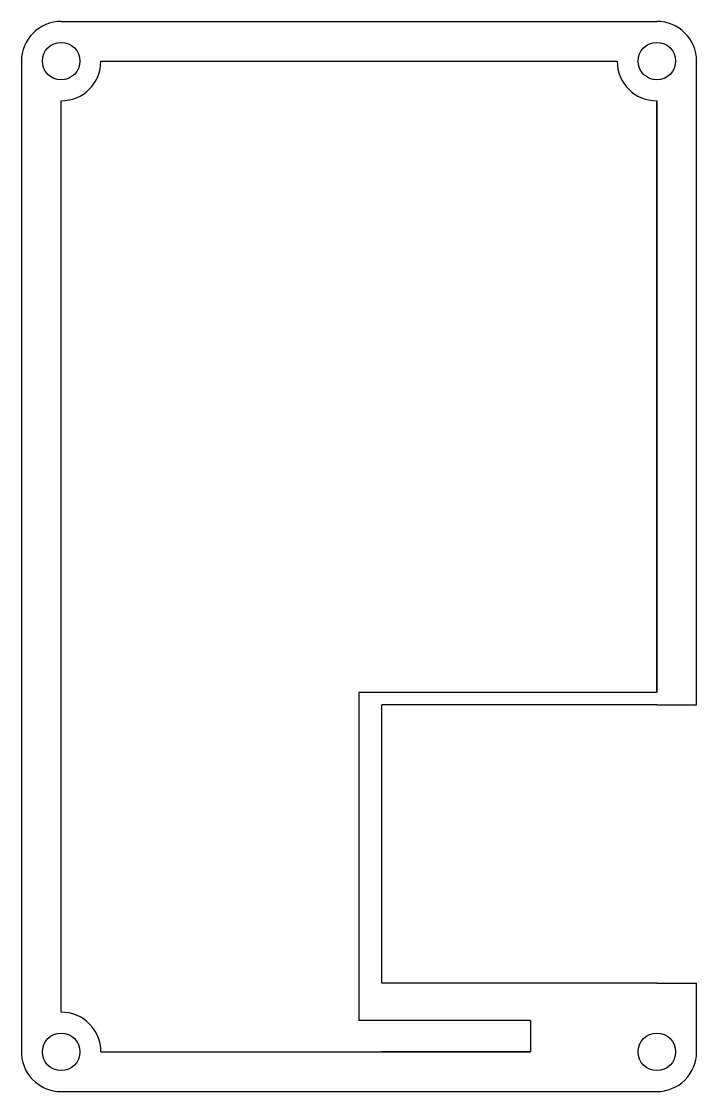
# Model space of a CAD drawing. Header units: millimetres. Extents: x 0 to 54, y -85.6 to 0.
import ezdxf

# ---------------------------------------------------------------- set-up
doc = ezdxf.new("R2010")
doc.units = ezdxf.units.MM

msp = doc.modelspace()

# ---------------------------------------------------------------- linework, layer by layer
for p, q in [((3.175, 0), (50.8, 0)), ((0, -3.18), (0, -82.531)), ((6.35, -3.175), (47.625, -3.175)), ((53.975, -3.175), (53.977, -3.175)), ((53.977, -54.675), (53.977, -3.175)), ((3.175, -79.246), (3.175, -6.35)), ((50.8, -53.675), (50.8, -6.35)), ((50.8, -6.35), (50.8, -53.675)), ((50.8, -6.35), (50.8, -53.675)), ((30.426, -53.675), (26.981, -53.675)), ((28.981, -53.675), (26.981, -53.675)), ((26.981, -53.675), (26.981, -79.923)), ((50.8, -53.675), (30.426, -53.675)), ((50.8, -54.675), (28.8, -54.675)), ((28.8, -76.923), (28.8, -54.675)), ((50.8, -54.675), (53.977, -54.675)), ((50.8, -76.923), (28.8, -76.923)), ((50.8, -76.923), (53.977, -76.923)), ((53.977, -82.423), (53.977, -76.923)), ((40.69, -79.923), (26.981, -79.923)), ((40.69, -79.923), (40.69, -82.423)), ((6.352, -82.423), (40.69, -82.423)), ((40.69, -82.423), (28.8, -82.423)), ((3.175, -85.6), (50.819, -85.6))]:
    msp.add_line(p, q)
for centre in [(3.175, -3.175), (50.8, -3.175), (3.175, -82.423), (50.8, -82.423)]:
    msp.add_circle(centre, 1.5)
for centre, radius, start, end in [((3.175, -3.175), 3.175, 90, 180.0903), ((50.8, -3.175), 3.175, 0, 90), ((3.175, -3.175), 3.175, 270, 0), ((50.8, -3.175), 3.175, 180, 270), ((3.175, -82.423), 3.177, 0, 90), ((3.175, -82.423), 3.177, 178.05369, 270), ((50.8, -82.423), 3.177, 269.65285, 0)]:
    msp.add_arc(centre, radius, start, end)

doc.saveas('drawing.dxf')
